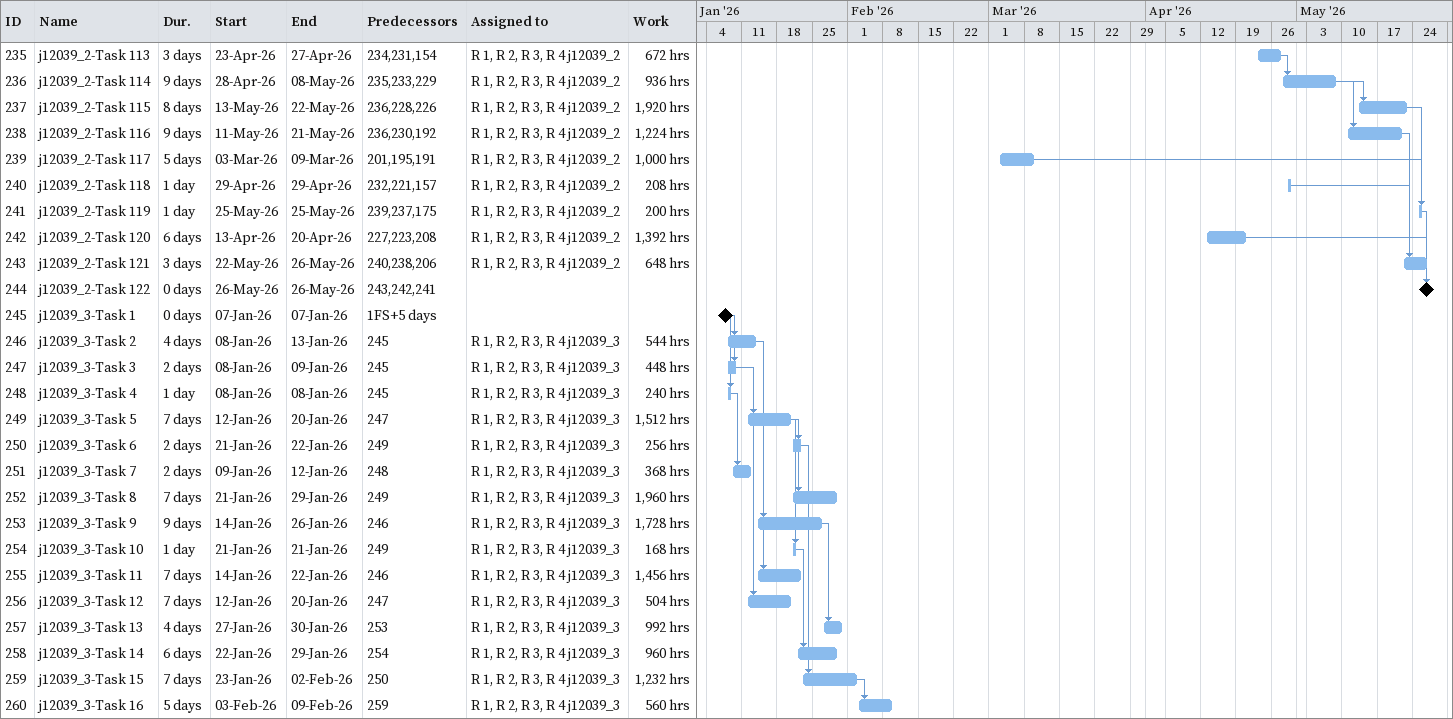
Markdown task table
| ID | Task | Duration | Start | Finish | Predecessors | Resources | Work (h) |
|---|---|---|---|---|---|---|---|
| 235 | j12039_2-Task 113 | 3d | 2026-04-23 | 2026-04-27 | 234, 231, 154 | R 1, R 2, R 3, R 4 j12039_2 | 672 |
| 236 | j12039_2-Task 114 | 9d | 2026-04-28 | 2026-05-08 | 235, 233, 229 | R 1, R 2, R 3, R 4 j12039_2 | 936 |
| 237 | j12039_2-Task 115 | 8d | 2026-05-13 | 2026-05-22 | 236, 228, 226 | R 1, R 2, R 3, R 4 j12039_2 | 1920 |
| 238 | j12039_2-Task 116 | 9d | 2026-05-11 | 2026-05-21 | 236, 230, 192 | R 1, R 2, R 3, R 4 j12039_2 | 1224 |
| 239 | j12039_2-Task 117 | 5d | 2026-03-03 | 2026-03-09 | 201, 195, 191 | R 1, R 2, R 3, R 4 j12039_2 | 1000 |
| 240 | j12039_2-Task 118 | 1d | 2026-04-29 | 2026-04-29 | 232, 221, 157 | R 1, R 2, R 3, R 4 j12039_2 | 208 |
| 241 | j12039_2-Task 119 | 1d | 2026-05-25 | 2026-05-25 | 239, 237, 175 | R 1, R 2, R 3, R 4 j12039_2 | 200 |
| 242 | j12039_2-Task 120 | 6d | 2026-04-13 | 2026-04-20 | 227, 223, 208 | R 1, R 2, R 3, R 4 j12039_2 | 1392 |
| 243 | j12039_2-Task 121 | 3d | 2026-05-22 | 2026-05-26 | 240, 238, 206 | R 1, R 2, R 3, R 4 j12039_2 | 648 |
| 244 | j12039_2-Task 122 | 0d | 2026-05-26 | 2026-05-26 | 243, 242, 241 |  |  |
| 245 | j12039_3-Task 1 | 0d | 2026-01-07 | 2026-01-07 | 1FS+5d |  |  |
| 246 | j12039_3-Task 2 | 4d | 2026-01-08 | 2026-01-13 | 245 | R 1, R 2, R 3, R 4 j12039_3 | 544 |
| 247 | j12039_3-Task 3 | 2d | 2026-01-08 | 2026-01-09 | 245 | R 1, R 2, R 3, R 4 j12039_3 | 448 |
| 248 | j12039_3-Task 4 | 1d | 2026-01-08 | 2026-01-08 | 245 | R 1, R 2, R 3, R 4 j12039_3 | 240 |
| 249 | j12039_3-Task 5 | 7d | 2026-01-12 | 2026-01-20 | 247 | R 1, R 2, R 3, R 4 j12039_3 | 1512 |
| 250 | j12039_3-Task 6 | 2d | 2026-01-21 | 2026-01-22 | 249 | R 1, R 2, R 3, R 4 j12039_3 | 256 |
| 251 | j12039_3-Task 7 | 2d | 2026-01-09 | 2026-01-12 | 248 | R 1, R 2, R 3, R 4 j12039_3 | 368 |
| 252 | j12039_3-Task 8 | 7d | 2026-01-21 | 2026-01-29 | 249 | R 1, R 2, R 3, R 4 j12039_3 | 1960 |
| 253 | j12039_3-Task 9 | 9d | 2026-01-14 | 2026-01-26 | 246 | R 1, R 2, R 3, R 4 j12039_3 | 1728 |
| 254 | j12039_3-Task 10 | 1d | 2026-01-21 | 2026-01-21 | 249 | R 1, R 2, R 3, R 4 j12039_3 | 168 |
| 255 | j12039_3-Task 11 | 7d | 2026-01-14 | 2026-01-22 | 246 | R 1, R 2, R 3, R 4 j12039_3 | 1456 |
| 256 | j12039_3-Task 12 | 7d | 2026-01-12 | 2026-01-20 | 247 | R 1, R 2, R 3, R 4 j12039_3 | 504 |
| 257 | j12039_3-Task 13 | 4d | 2026-01-27 | 2026-01-30 | 253 | R 1, R 2, R 3, R 4 j12039_3 | 992 |
| 258 | j12039_3-Task 14 | 6d | 2026-01-22 | 2026-01-29 | 254 | R 1, R 2, R 3, R 4 j12039_3 | 960 |
| 259 | j12039_3-Task 15 | 7d | 2026-01-23 | 2026-02-02 | 250 | R 1, R 2, R 3, R 4 j12039_3 | 1232 |
| 260 | j12039_3-Task 16 | 5d | 2026-02-03 | 2026-02-09 | 259 | R 1, R 2, R 3, R 4 j12039_3 | 560 |
